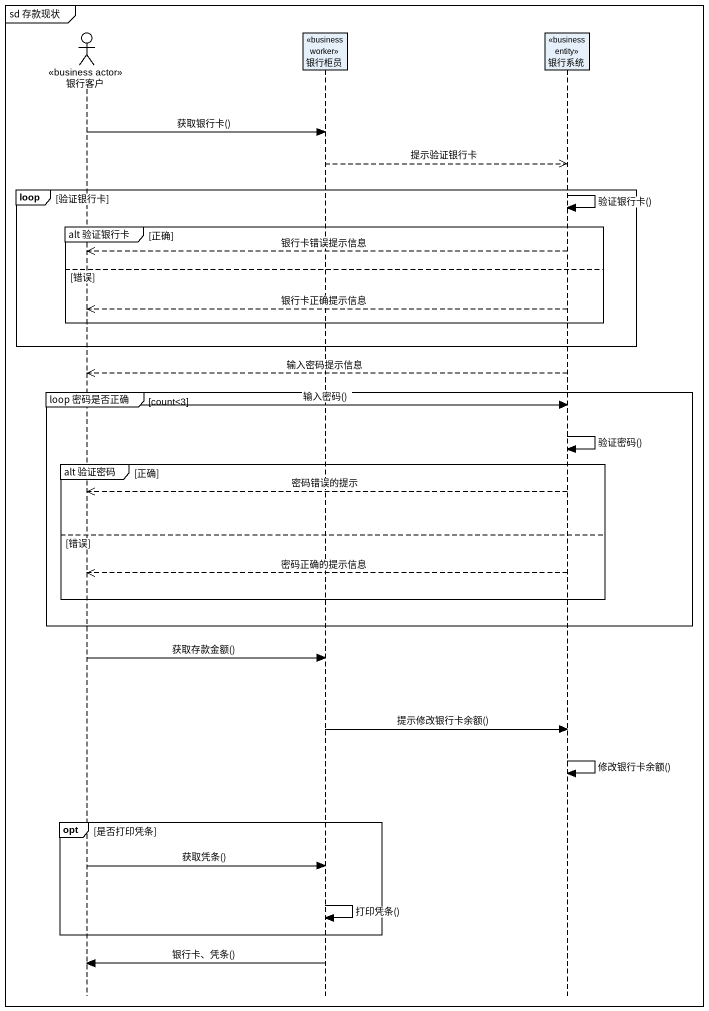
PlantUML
@startuml
mainframe sd 存款现状
hide footbox
actor 银行客户 <<business actor>>
participant 银行柜员 <<business worker>>
participant 银行系统 <<business entity>>

银行客户 -> 银行柜员 : 获取银行卡()
银行柜员 -->> 银行系统 : 提示验证银行卡
loop 验证银行卡
  银行系统 -> 银行系统 : 验证银行卡()
  group alt 验证银行卡 [正确]
    银行系统 -->> 银行客户 : 银行卡错误提示信息
  else 错误
    银行系统 -->> 银行客户 : 银行卡正确提示信息
  end
end
银行系统 -->> 银行客户 : 输入密码提示信息
group loop 密码是否正确 [count<3]
  银行客户 -> 银行系统 : 输入密码()
  银行系统 -> 银行系统 : 验证密码()
  group alt 验证密码 [正确]
    银行系统 -->> 银行客户 : 密码错误的提示
  else 错误
    银行系统 -->> 银行客户 : 密码正确的提示信息
  end
end
银行客户 -> 银行柜员 : 获取存款金额()
银行柜员 -> 银行系统 : 提示修改银行卡余额()
银行系统 -> 银行系统 : 修改银行卡余额()
opt 是否打印凭条
  银行客户 -> 银行柜员 : 获取凭条()
  银行柜员 -> 银行柜员 : 打印凭条()
end
银行柜员 -> 银行客户 : 银行卡、凭条()
@enduml
